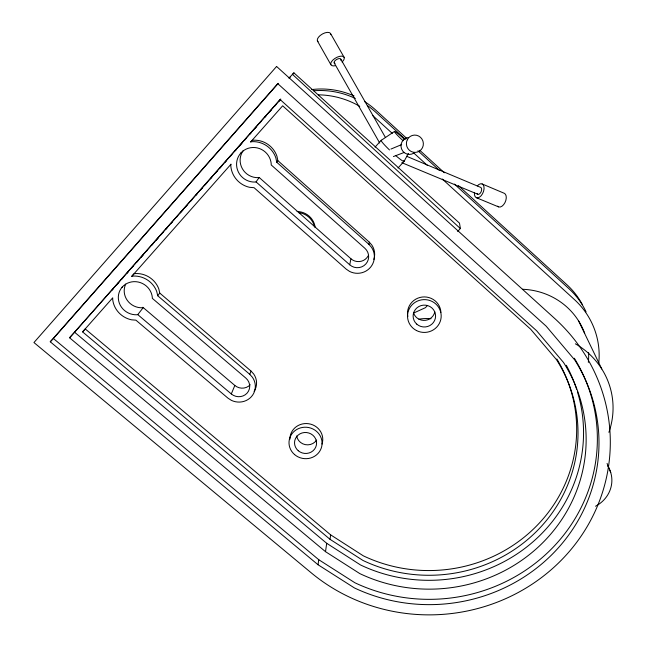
<?xml version="1.0" encoding="UTF-8"?>
<svg xmlns="http://www.w3.org/2000/svg" width="647" height="647" viewBox="0 0 647 647"><rect width="100%" height="100%" fill="white"/><g stroke="black" fill="none" stroke-linecap="round" stroke-linejoin="round"><path stroke-width="0.97" d="M230.874 164.322L230.793 165.883A23.47 22.823 40.9 0 0 249.588 187.315L254.045 187.687L346.242 269.168L349.615 271.449A17.113 16.782 14.2 0 0 371.621 247.477L368.96 244.396L276.746 162.235L275.848 157.836A23.47 22.823 40.9 0 0 252.233 141.661L250.68 141.936L282.658 105.809L530.613 329.169L556.428 359.586A148.341 141.539 -3 0 1 538.668 529.238A148.341 141.539 -3 0 1 362.975 560.456L330.027 539.323L82.581 331.887L112.732 297.814L112.683 299.31A23.049 21.852 28.9 0 0 131.535 319.82L135.91 320.168L227.954 398.14L231.311 400.323A16.854 16.038 16.7 0 0 251.287 396.813A16.854 16.038 16.7 0 0 252.443 377.298L249.774 374.346L157.698 295.744L156.736 291.522A23.049 21.852 28.9 0 0 133.258 276.067L131.745 276.334L231.019 164.192M330.027 539.323L330.633 534.851L85.226 328.927L82.581 331.887M325.514 551.673L326.703 543.302L74.615 332.251L69.569 337.774L325.514 551.673L359.829 573.614A156.17 148.842 -3 0 0 544.685 540.763A156.17 148.842 -3 0 0 563.513 362.474L536.63 330.771L280.111 99.541L69.569 337.774M368.96 244.396L369.275 242.132L277.838 160.618L276.956 156.25A23.276 22.637 41.2 0 0 253.535 140.205L251.998 140.48L250.68 141.936M318.025 564.742L318.785 559.728L53.402 338.518L50.264 341.794L318.025 564.742L354.41 587.929A168.891 160.86 -3 0 0 554.115 552.384A168.891 160.86 -3 0 0 574.69 359.91L546.189 326.201L277.765 83.649L50.264 341.794M259.188 177.48L256.05 181.896L255.193 182.05A17.566 17.081 40.9 0 1 236.608 165.551A17.566 17.081 40.9 0 1 252.686 147.508A17.566 17.081 40.9 0 1 271.239 164.039L271.182 164.92L364.884 248.294A11.379 11.153 14.2 0 1 365.773 264.057A11.379 11.153 14.2 0 1 349.736 264.809L350.925 258.768L259.188 177.48L258.347 177.634A17.202 16.741 41.6 0 1 242.35 168.705A17.202 16.741 41.6 0 1 243.143 150.678M249.774 374.346L251.044 371.079L159.744 293.067L158.79 288.877A22.855 21.683 29.1 0 0 135.506 273.544L134.01 273.81L131.745 276.334M231.302 393.95A11.201 10.667 16.7 0 0 247.025 393.206A11.201 10.667 16.7 0 0 245.844 378.091L152.296 298.324L152.328 297.483A17.251 16.353 28.9 0 0 133.816 281.663A17.251 16.353 28.9 0 0 118.385 298.987A17.251 16.353 28.9 0 0 136.929 314.765L137.771 314.62L231.302 393.95L234.829 385.45A10.975 10.465 16.9 0 0 250.227 384.739M408.394 153.396L404.124 161.297L398.042 167.969M117.592 283.629L118.069 283.087M236.115 149.522L236.608 148.964M276.746 162.235L277.838 160.618M157.698 295.744L159.744 293.067M137.771 314.62L143.238 307.608L142.413 307.754A16.895 16.046 29.3 0 1 125.712 284.098M53.402 338.518L278.291 83.35M289.015 78.061L293.908 72.844L459.507 223.15L460.349 228.537L457.639 231.456M289.241 78.141L290.576 76.629M292.573 74.356L293.908 72.844M74.615 332.251L280.758 99.015M112.125 290.082L113.46 288.57M116.808 284.785L118.813 282.513M121.49 279.48L123.496 277.215M126.844 273.43L128.179 271.918M131.527 268.133L133.533 265.86M136.881 262.075L138.215 260.563M140.892 257.53L143.569 254.506M146.246 251.481L147.581 249.96M151.592 245.423L152.935 243.911M156.275 240.126L158.289 237.853M160.966 234.821L162.971 232.556M165.648 229.523L167.654 227.259M170.994 223.474L172.337 221.953M176.348 217.416L177.69 215.904M180.359 212.871L183.036 209.846M185.713 206.822L187.056 205.301M190.396 201.516L192.402 199.252M195.75 195.467L197.084 193.946M200.433 190.161L202.438 187.897M205.115 184.864L207.121 182.6M210.469 178.815L211.804 177.294M215.152 173.509L217.157 171.245M219.834 168.212L221.84 165.939M225.188 162.154L226.523 160.642M229.871 156.857L231.877 154.593M235.225 150.808L236.559 149.287M239.236 146.262L241.913 143.238M244.59 140.205L245.925 138.693M249.936 134.155L251.279 132.635M254.627 128.85L256.633 126.586M259.31 123.553L261.315 121.28M264.655 117.495L265.998 115.983M269.338 112.198L271.352 109.933M274.692 106.148L276.034 104.628M278.711 101.603L280.717 99.331M121.984 287.357L122.461 286.823M240.514 153.428L241.007 152.87M375.066 147.12L381.148 140.399L394.435 131.478M427.109 305.95L425.322 307.737L414.129 312.808M390.942 149.061L401.698 144.564M393.408 156.55L404.278 152.417M476.313 197.675L498.505 206.862M401.819 162.68L477.761 194.246M406.639 156.299L480.664 187.379A3.728 2.127 -67.4 0 1 480.721 192.523A3.728 2.127 -67.4 0 1 476.985 193.364M482.112 183.942L504.272 193.291A7.368 4.294 -67.3 0 1 504.935 202.673A7.368 4.294 -67.3 0 1 497.592 206.175M318.785 559.728L354.863 582.745A167.444 159.591 -3 0 0 552.166 548.227A167.444 159.591 -3 0 0 574.318 358.22M326.703 543.302L360.525 564.968A153.889 146.845 -3 0 0 527.984 545.979A153.889 146.845 -3 0 0 577.496 391.985M330.633 534.851L363.331 555.838A147.16 140.504 -3 0 0 536.573 525.962A147.16 140.504 -3 0 0 556.841 359.004M142.841 307.268L234.829 385.45M256.05 181.896L349.736 264.809M406.413 138.11L375.923 110.249A80.131 78.813 39 0 0 364.714 101.66M419.806 150.339L444.343 172.765M458.48 185.673L567.063 284.882A77.171 74.575 -15.2 0 1 582.171 304.244M405.281 139.218L375.519 112.036A81.126 79.767 38.3 0 0 367.957 105.906M417.93 150.775L439.515 170.484M454.396 184.08L568.996 288.74A78.101 75.416 -15.1 0 1 586.077 311.886M392.292 133.411L374.378 117.067A83.908 82.452 36.6 0 0 372.882 115.732M413.943 153.161L427.376 165.414M442.305 179.033L574.423 299.569A80.713 77.769 -14.8 0 1 598.79 362.781M292.347 74.276L460.349 228.537M251.044 371.079L253.697 373.998A16.717 15.924 16.8 0 1 254.077 391.411M369.275 242.132L371.92 245.181A16.976 16.644 14.5 0 1 373.845 259.431M330.633 33.676L344.164 57.381M340.84 59.209L385.483 137.56M334.192 62.864L379.7 143.027M317.418 40.947L330.876 64.7M578.596 320.928L601.783 368.976M607.072 463.43L610.728 472.553M311.781 89.569A80.131 78.813 39 0 1 354.087 95.958M313.73 90.782A81.126 79.767 38.3 0 1 355.381 98.481M588.592 352.591A70.183 67.62 -14.8 0 1 588.333 362.409M522.436 289.274A70.183 67.62 -14.8 0 1 584.702 333.351M575.353 343.808A79.678 76.063 -13.8 0 1 608.9 432.333M607.606 465.775A30.304 28.508 -14.9 0 1 595.515 506.237M318.413 94.826A83.908 82.452 36.6 0 1 359.748 106.326M368.264 255.702A11.145 10.934 14.8 0 1 350.925 258.768M316.618 440.041A10.845 10.312 8.7 0 1 305.247 444.626A10.845 10.312 8.7 0 1 296.666 435.957M434.824 311.951A11.023 10.748 -2.5 0 1 413.554 312.938M566.311 365.28A153.889 146.845 -3 0 1 576.606 389.162M407.861 316.553A16.709 16.28 -2.5 0 1 422.159 297.046A16.709 16.28 -2.5 0 1 440.914 312.469M289.953 439.167A16.426 15.609 8.6 0 1 308.732 423.745A16.426 15.609 8.6 0 1 322.02 444.085M413.886 153.08A8.484 8.282 73.1 0 1 401.544 148.915A8.484 8.282 73.1 0 1 408.063 137.585M318.049 41.691A7.546 3.68 -30.2 0 1 322.489 33.943A7.546 3.68 -30.2 0 1 330.795 34.671M335.478 65.671A7.594 3.567 -30.1 0 1 331.466 61.732A7.594 3.567 -30.1 0 1 341.656 56.119A7.594 3.567 -30.1 0 1 342.093 62.023M335.009 63.43A3.793 1.779 -30.1 0 1 334.814 60.964A3.793 1.779 -30.1 0 1 339.085 58.61A3.793 1.779 -30.1 0 1 340.759 60.268M403.744 160.44A15.568 1.472 42.7 0 1 395.503 155.401M389.494 149.942A15.568 1.472 42.7 0 1 381.609 140.302M403.049 140.69A11.727 0.987 42.7 0 1 394.476 131.398A11.727 0.987 42.7 0 1 404.796 139.631M477.3 185.924A7.457 4.246 -67.4 0 1 483.956 186.643A7.457 4.246 -67.4 0 1 479.508 197.173A7.457 4.246 -67.4 0 1 474.405 192.766M298.526 212.596A18.189 17.752 27.3 0 1 314.523 226.773M297.054 211.529A18.116 17.687 27.4 0 1 315.202 227.615M418.86 319.173A46.406 44.829 -2.8 0 1 431.056 318.728M276.592 66.463L33.951 342.546L311.256 572.846A180.262 171.698 -3 0 0 563.003 558.466A180.262 171.698 -3 0 0 554.641 318.429L276.592 66.463M298.259 450.741A11.039 10.481 8.6 0 0 316.359 445.209A11.039 10.481 8.6 0 0 302.036 432.98A11.039 10.481 8.6 0 0 298.259 450.741M416.765 324.131A11.234 10.934 -2.5 0 0 435.318 318.397A11.234 10.934 -2.5 0 0 420.979 305.627A11.234 10.934 -2.5 0 0 416.765 324.131M416.555 330.585A16.846 16.41 -2.5 0 0 441.181 315.291A16.846 16.41 -2.5 0 0 415.317 302.198A16.846 16.41 -2.5 0 0 416.555 330.585M294.595 454.59A16.563 15.722 8.6 0 0 321.761 446.309A16.563 15.722 8.6 0 0 300.289 427.95A16.563 15.722 8.6 0 0 294.595 454.59M407.278 139.792A8.678 8.468 73.6 0 0 415.423 152.393A8.678 8.468 73.6 0 0 421.949 139.04A8.678 8.468 73.6 0 0 407.278 139.792"/></g></svg>
